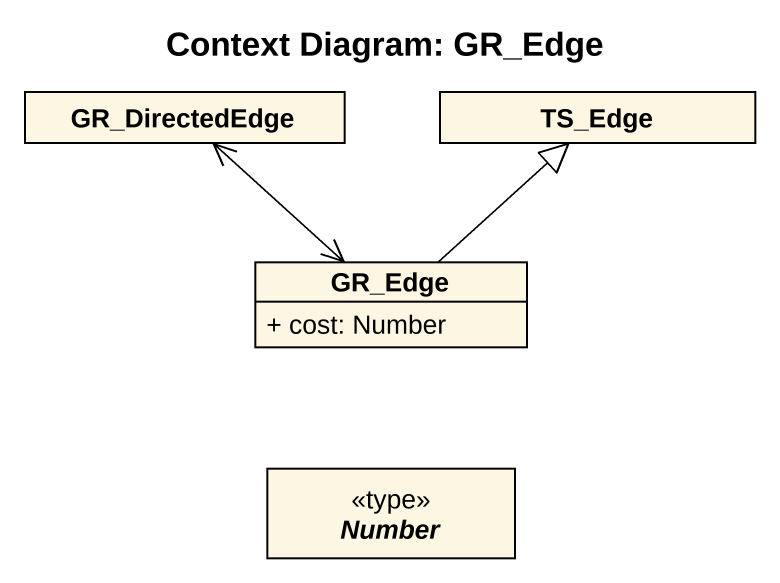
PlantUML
@startuml
title Context Diagram: GR_Edge
hide circle
hide empty members
skinparam classAttributeIconSize 0
class GR_DirectedEdge
class TS_Edge
class GR_Edge {
  + cost: Number
}
abstract class Number <<type>>
GR_DirectedEdge <--> GR_Edge
GR_Edge -up-|> TS_Edge
@enduml
